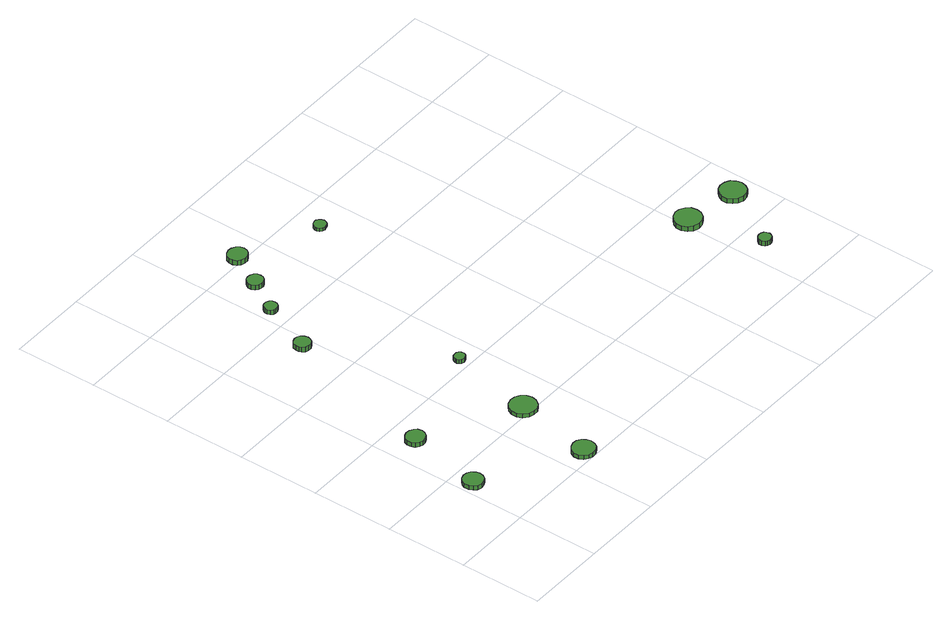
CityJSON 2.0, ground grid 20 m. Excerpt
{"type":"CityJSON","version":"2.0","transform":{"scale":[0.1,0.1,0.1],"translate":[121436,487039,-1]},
"CityObjects":{
"tree1":{"type":"SolitaryVegetationObject","attributes":{"function":"something"},"geometry":[{"type":"MultiSurface","lod":"1","boundaries":[[[0,1,2,3,4,5,6,7,8,9,10,11,12,13,14]],[[15,16,17,18,19,20,21,22,23,24,25,26,27,28,29]],[[0,29,28,1]],[[1,28,27,2]],[[2,27,26,3]],[[3,26,25,4]],[[4,25,24,5]],[[5,24,23,6]],[[6,23,22,7]],[[7,22,21,8]],[[8,21,20,9]],[[9,20,19,10]],[[10,19,18,11]],[[11,18,17,12]],[[12,17,16,13]],[[13,16,15,14]],[[14,15,29,0]]]}]},
"tree2":{"type":"SolitaryVegetationObject","attributes":{"function":"something"},"geometry":[{"type":"MultiSurface","lod":"1","boundaries":[[[30,31,32,33,34,35,36,37,38,39,40,41,42,43,44]],[[45,46,47,48,49,50,51,52,53,54,55,56,57,58,59]],[[30,59,58,31]],[[31,58,57,32]],[[32,57,56,33]],[[33,56,55,34]],[[34,55,54,35]],[[35,54,53,36]],[[36,53,52,37]],[[37,52,51,38]],[[38,51,50,39]],[[39,50,49,40]],[[40,49,48,41]],[[41,48,47,42]],[[42,47,46,43]],[[43,46,45,44]],[[44,45,59,30]]]}]},
"tree3":{"type":"SolitaryVegetationObject","attributes":{"function":"something"},"geometry":[{"type":"MultiSurface","lod":"1","boundaries":[[[60,61,62,63,64,65,66,67,68,69,70,71,72,73,74]],[[75,76,77,78,79,80,81,82,83,84,85,86,87,88,89]],[[60,89,88,61]],[[61,88,87,62]],[[62,87,86,63]],[[63,86,85,64]],[[64,85,84,65]],[[65,84,83,66]],[[66,83,82,67]],[[67,82,81,68]],[[68,81,80,69]],[[69,80,79,70]],[[70,79,78,71]],[[71,78,77,72]],[[72,77,76,73]],[[73,76,75,74]],[[74,75,89,60]]]}]},
"tree4":{"type":"SolitaryVegetationObject","attributes":{"function":"something"},"geometry":[{"type":"MultiSurface","lod":"1","boundaries":[[[90,91,92,93,94,95,96,97,98,99,100,101,102,103,104]],[[105,106,107,108,109,110,111,112,113,114,115,116,117,118,119]],[[90,119,118,91]],[[91,118,117,92]],[[92,117,116,93]],[[93,116,115,94]],[[94,115,114,95]],[[95,114,113,96]],[[96,113,112,97]],[[97,112,111,98]],[[98,111,110,99]],[[99,110,109,100]],[[100,109,108,101]],[[101,108,107,102]],[[102,107,106,103]],[[103,106,105,104]],[[104,105,119,90]]]}]},
"tree5":{"type":"SolitaryVegetationObject","attributes":{"function":"something"},"geometry":[{"type":"MultiSurface","lod":"1","boundaries":[[[120,121,122,123,124,125,126,127,128,129,130,131,132,133,134]],[[135,136,137,138,139,140,141,142,143,144,145,146,147,148,149]],[[120,149,148,121]],[[121,148,147,122]],[[122,147,146,123]],[[123,146,145,124]],[[124,145,144,125]],[[125,144,143,126]],[[126,143,142,127]],[[127,142,141,128]],[[128,141,140,129]],[[129,140,139,130]],[[130,139,138,131]],[[131,138,137,132]],[[132,137,136,133]],[[133,136,135,134]],[[134,135,149,120]]]}]},
"tree6":{"type":"SolitaryVegetationObject","attributes":{"function":"something"},"geometry":[{"type":"MultiSurface","lod":"1","boundaries":[[[150,151,152,153,154,155,156,157,158,159,160,161,162,163,164]],[[165,166,167,168,169,170,171,172,173,174,175,176,177,178,179]],[[150,179,178,151]],[[151,178,177,152]],[[152,177,176,153]],[[153,176,175,154]],[[154,175,174,155]],[[155,174,173,156]],[[156,173,172,157]],[[157,172,171,158]],[[158,171,170,159]],[[159,170,169,160]],[[160,169,168,161]],[[161,168,167,162]],[[162,167,166,163]],[[163,166,165,164]],[[164,165,179,150]]]}]},
"tree7":{"type":"SolitaryVegetationObject","attributes":{"function":"something"},"geometry":[{"type":"MultiSurface","lod":"1","boundaries":[[[180,181,182,183,184,185,186,187,188,189,190,191,192,193,194]],[[195,196,197,198,199,200,201,202,203,204,205,206,207,208,209]],[[180,209,208,181]],[[181,208,207,182]],[[182,207,206,183]],[[183,206,205,184]],[[184,205,204,185]],[[185,204,203,186]],[[186,203,202,187]],[[187,202,201,188]],[[188,201,200,189]],[[189,200,199,190]],[[190,199,198,191]],[[191,198,197,192]],[[192,197,196,193]],[[193,196,195,194]],[[194,195,209,180]]]}]},
"tree8":{"type":"SolitaryVegetationObject","attributes":{"function":"something"},"geometry":[{"type":"MultiSurface","lod":"1","boundaries":[[[210,211,212,213,214,215,216,217,218,219,220,221,222,223,224]],[[225,226,227,228,229,230,231,232,233,234,235,236,237,238,239]],[[210,239,238,211]],[[211,238,237,212]],[[212,237,236,213]],[[213,236,235,214]],[[214,235,234,215]],[[215,234,233,216]],[[216,233,232,217]],[[217,232,231,218]],[[218,231,230,219]],[[219,230,229,220]],[[220,229,228,221]],[[221,228,227,222]],[[222,227,226,223]],[[223,226,225,224]],[[224,225,239,210]]]}]},
"tree9":{"type":"SolitaryVegetationObject","attributes":{"function":"something"},"geometry":[{"type":"MultiSurface","lod":"1","boundaries":[[[240,241,242,243,244,245,246,247,248,249,250,251,252,253,254]],[[255,256,257,258,259,260,261,262,263,264,265,266,267,268,269]],[[240,269,268,241]],[[241,268,267,242]],[[242,267,266,243]],[[243,266,265,244]],[[244,265,264,245]],[[245,264,263,246]],[[246,263,262,247]],[[247,262,261,248]],[[248,261,260,249]],[[249,260,259,250]],[[250,259,258,251]],[[251,258,257,252]],[[252,257,256,253]],[[253,256,255,254]],[[254,255,269,240]]]}]},
"tree10":{"type":"SolitaryVegetationObject","attributes":{"function":"something"},"geometry":[{"type":"MultiSurface","lod":"1","boundaries":[[[270,271,272,273,274,275,276,277,278,279,280,281,282,283,284]],[[285,286,287,288,289,290,291,292,293,294,295,296,297,298,299]],[[270,299,298,271]],[[271,298,297,272]],[[272,297,296,273]],[[273,296,295,274]],[[274,295,294,275]],[[275,294,293,276]],[[276,293,292,277]],[[277,292,291,278]],[[278,291,290,279]],[[279,290,289,280]],[[280,289,288,281]],[[281,288,287,282]],[[282,287,286,283]],[[283,286,285,284]],[[284,285,299,270]]]}]},
"tree11":{"type":"SolitaryVegetationObject","attributes":{"function":"something"},"geometry":[{"type":"MultiSurface","lod":"1","boundaries":[[[300,301,302,303,304,305,306,307,308,309,310,311,312,313,314]],[[315,316,317,318,319,320,321,322,323,324,325,326,327,328,329]],[[300,329,328,301]],[[301,328,327,302]],[[302,327,326,303]],[[303,326,325,304]],[[304,325,324,305]],[[305,324,323,306]],[[306,323,322,307]],[[307,322,321,308]],[[308,321,320,309]],[[309,320,319,310]],[[310,319,318,311]],[[311,318,317,312]],[[312,317,316,313]],[[313,316,315,314]],[[314,315,329,300]]]}]},
"tree12":{"type":"SolitaryVegetationObject","attributes":{"function":"something"},"geometry":[{"type":"MultiSurface","lod":"1","boundaries":[[[330,331,332,333,334,335,336,337,338,339,340,341,342,343,344]],[[345,346,347,348,349,350,351,352,353,354,355,356,357,358,359]],[[330,359,358,331]],[[331,358,357,332]],[[332,357,356,333]],[[333,356,355,334]],[[334,355,354,335]],[[335,354,353,336]],[[336,353,352,337]],[[337,352,351,338]],[[338,351,350,339]],[[339,350,349,340]],[[340,349,348,341]],[[341,348,347,342]],[[342,347,346,343]],[[343,346,345,344]],[[344,345,359,330]]]}]},
"tree13":{"type":"SolitaryVegetationObject","attributes":{"function":"something"},"geometry":[{"type":"MultiSurface","lod":"1","boundaries":[[[360,361,362,363,364,365,366,367,368,369,370,371,372,373,374]],[[375,376,377,378,379,380,381,382,383,384,385,386,387,388,389]],[[360,389,388,361]],[[361,388,387,362]],[[362,387,386,363]],[[363,386,385,364]],[[364,385,384,365]],[[365,384,383,366]],[[366,383,382,367]],[[367,382,381,368]],[[368,381,380,369]],[[369,380,379,370]],[[370,379,378,371]],[[371,378,377,372]],[[372,377,376,373]],[[373,376,375,374]],[[374,375,389,360]]]}]}
},
"vertices":[
[58,152,17],[56,161,17],[50,170,17],[41,175,17],[31,176,17],[21,173,17],[14,166,17],[10,157,17],[10,146,17],[14,137,17],[21,130,17],[31,127,17],[41,128,17],[50,133,17],[56,142,17],[56,142,6],[50,133,6],[41,128,6],[31,127,6],[21,130,6],[14,137,6],[10,146,6],[10,157,6],[14,166,6],[21,173,6],[31,176,6],[41,175,6],[50,170,6],[56,161,6],[58,152,6],
[96,337,18],[94,347,18],[88,354,18],[79,359,18],[70,360,18],[61,357,18],[53,351,18],[50,342,18],[50,332,18],[53,323,18],[61,317,18],[70,314,18],[79,315,18],[88,320,18],[94,328,18],[94,328,6],[88,320,6],[79,315,6],[70,314,6],[61,317,6],[53,323,6],[50,332,6],[50,342,6],[53,351,6],[61,357,6],[70,360,6],[79,359,6],[88,354,6],[94,347,6],[96,337,6],
[290,28,17],[287,39,17],[281,48,17],[271,54,17],[259,55,17],[249,51,17],[240,44,17],[235,33,17],[235,22,17],[240,11,17],[249,4,17],[259,0,17],[271,2,17],[281,7,17],[287,16,17],[287,16,6],[281,7,6],[271,2,6],[259,0,6],[249,4,6],[240,11,6],[235,22,6],[235,33,6],[240,44,6],[249,51,6],[259,55,6],[271,54,6],[281,48,6],[287,39,6],[290,28,6],
[331,219,16],[328,232,16],[320,243,16],[309,249,16],[296,251,16],[283,247,16],[273,238,16],[267,225,16],[267,212,16],[273,200,16],[283,191,16],[296,187,16],[309,188,16],[320,195,16],[328,206,16],[328,206,6],[320,195,6],[309,188,6],[296,187,6],[283,191,6],[273,200,6],[267,212,6],[267,225,6],[273,238,6],[283,247,6],[296,251,6],[309,249,6],[320,243,6],[328,232,6],[331,219,6],
[194,720,22],[192,728,22],[188,735,22],[180,739,22],[172,740,22],[164,737,22],[158,732,22],[155,724,22],[155,716,22],[158,709,22],[164,703,22],[172,701,22],[180,701,22],[188,706,22],[192,712,22],[192,712,9],[188,706,9],[180,701,9],[172,701,9],[164,703,9],[158,709,9],[155,716,9],[155,724,9],[158,732,9],[164,737,9],[172,740,9],[180,739,9],[188,735,9],[192,728,9],[194,720,9],
[359,426,17],[358,432,17],[355,436,17],[350,439,17],[345,439,17],[339,438,17],[335,434,17],[333,429,17],[333,424,17],[335,419,17],[339,415,17],[345,414,17],[350,414,17],[355,417,17],[358,421,17],[358,421,6],[355,417,6],[350,414,6],[345,414,6],[339,415,6],[335,419,6],[333,424,6],[333,429,6],[335,434,6],[339,438,6],[345,439,6],[350,439,6],[355,436,6],[358,432,6],[359,426,6],
[249,851,18],[248,858,18],[244,863,18],[238,866,18],[231,867,18],[225,865,18],[220,860,18],[218,854,18],[218,848,18],[220,842,18],[225,837,18],[231,835,18],[238,836,18],[244,839,18],[248,845,18],[248,845,6],[244,839,6],[238,836,6],[231,835,6],[225,837,6],[220,842,6],[218,848,6],[218,854,6],[220,860,6],[225,865,6],[231,867,6],[238,866,6],[244,863,6],[248,858,6],[249,851,6],
[301,930,19],[300,938,19],[295,944,19],[288,948,19],[280,949,19],[272,947,19],[266,941,19],[263,934,19],[263,926,19],[266,918,19],[272,913,19],[280,911,19],[288,911,19],[295,915,19],[300,922,19],[300,922,6],[295,915,6],[288,911,6],[280,911,6],[272,913,6],[266,918,6],[263,926,6],[263,934,6],[266,941,6],[272,947,6],[280,949,6],[288,948,6],[295,944,6],[300,938,6],[301,930,6],
[352,1013,19],[350,1022,19],[344,1030,19],[335,1035,19],[326,1036,19],[316,1033,19],[309,1027,19],[305,1018,19],[305,1008,19],[309,999,19],[316,993,19],[326,990,19],[335,991,19],[344,996,19],[350,1003,19],[350,1003,6],[344,996,6],[335,991,6],[326,990,6],[316,993,6],[309,999,6],[305,1008,6],[305,1018,6],[309,1027,6],[316,1033,6],[326,1036,6],[335,1035,6],[344,1030,6],[350,1022,6],[352,1013,6],
[536,937,14],[534,943,14],[531,948,14],[525,952,14],[519,952,14],[513,950,14],[508,946,14],[505,940,14],[505,934,14],[508,928,14],[513,924,14],[519,922,14],[525,923,14],[531,926,14],[534,931,14],[534,931,6],[531,926,6],[525,923,6],[519,922,6],[513,924,6],[508,928,6],[505,934,6],[505,940,6],[508,946,6],[513,950,6],[519,952,6],[525,952,6],[531,948,6],[534,943,6],[536,937,6],
[1070,142,26],[1068,149,26],[1065,154,26],[1059,157,26],[1053,158,26],[1047,156,26],[1042,151,26],[1039,146,26],[1039,139,26],[1042,133,26],[1047,129,26],[1053,127,26],[1059,128,26],[1065,131,26],[1068,136,26],[1068,136,13],[1065,131,13],[1059,128,13],[1053,127,13],[1047,129,13],[1042,133,13],[1039,139,13],[1039,146,13],[1042,151,13],[1047,156,13],[1053,158,13],[1059,157,13],[1065,154,13],[1068,149,13],[1070,142,13],
[1044,318,20],[1042,332,20],[1034,342,20],[1022,349,20],[1009,351,20],[996,346,20],[986,337,20],[980,325,20],[980,312,20],[986,299,20],[996,290,20],[1009,286,20],[1022,288,20],[1034,294,20],[1042,305,20],[1042,305,7],[1034,294,7],[1022,288,7],[1009,286,7],[996,290,7],[986,299,7],[980,312,7],[980,325,7],[986,337,7],[996,346,7],[1009,351,7],[1022,349,7],[1034,342,7],[1042,332,7],[1044,318,7],
[1175,298,20],[1172,310,20],[1165,321,20],[1154,327,20],[1141,329,20],[1128,325,20],[1119,316,20],[1113,304,20],[1113,291,20],[1119,279,20],[1128,271,20],[1141,266,20],[1154,268,20],[1165,274,20],[1172,285,20],[1172,285,7],[1165,274,7],[1154,268,7],[1141,266,7],[1128,271,7],[1119,279,7],[1113,291,7],[1113,304,7],[1119,316,7],[1128,325,7],[1141,329,7],[1154,327,7],[1165,321,7],[1172,310,7],[1175,298,7]
]}
